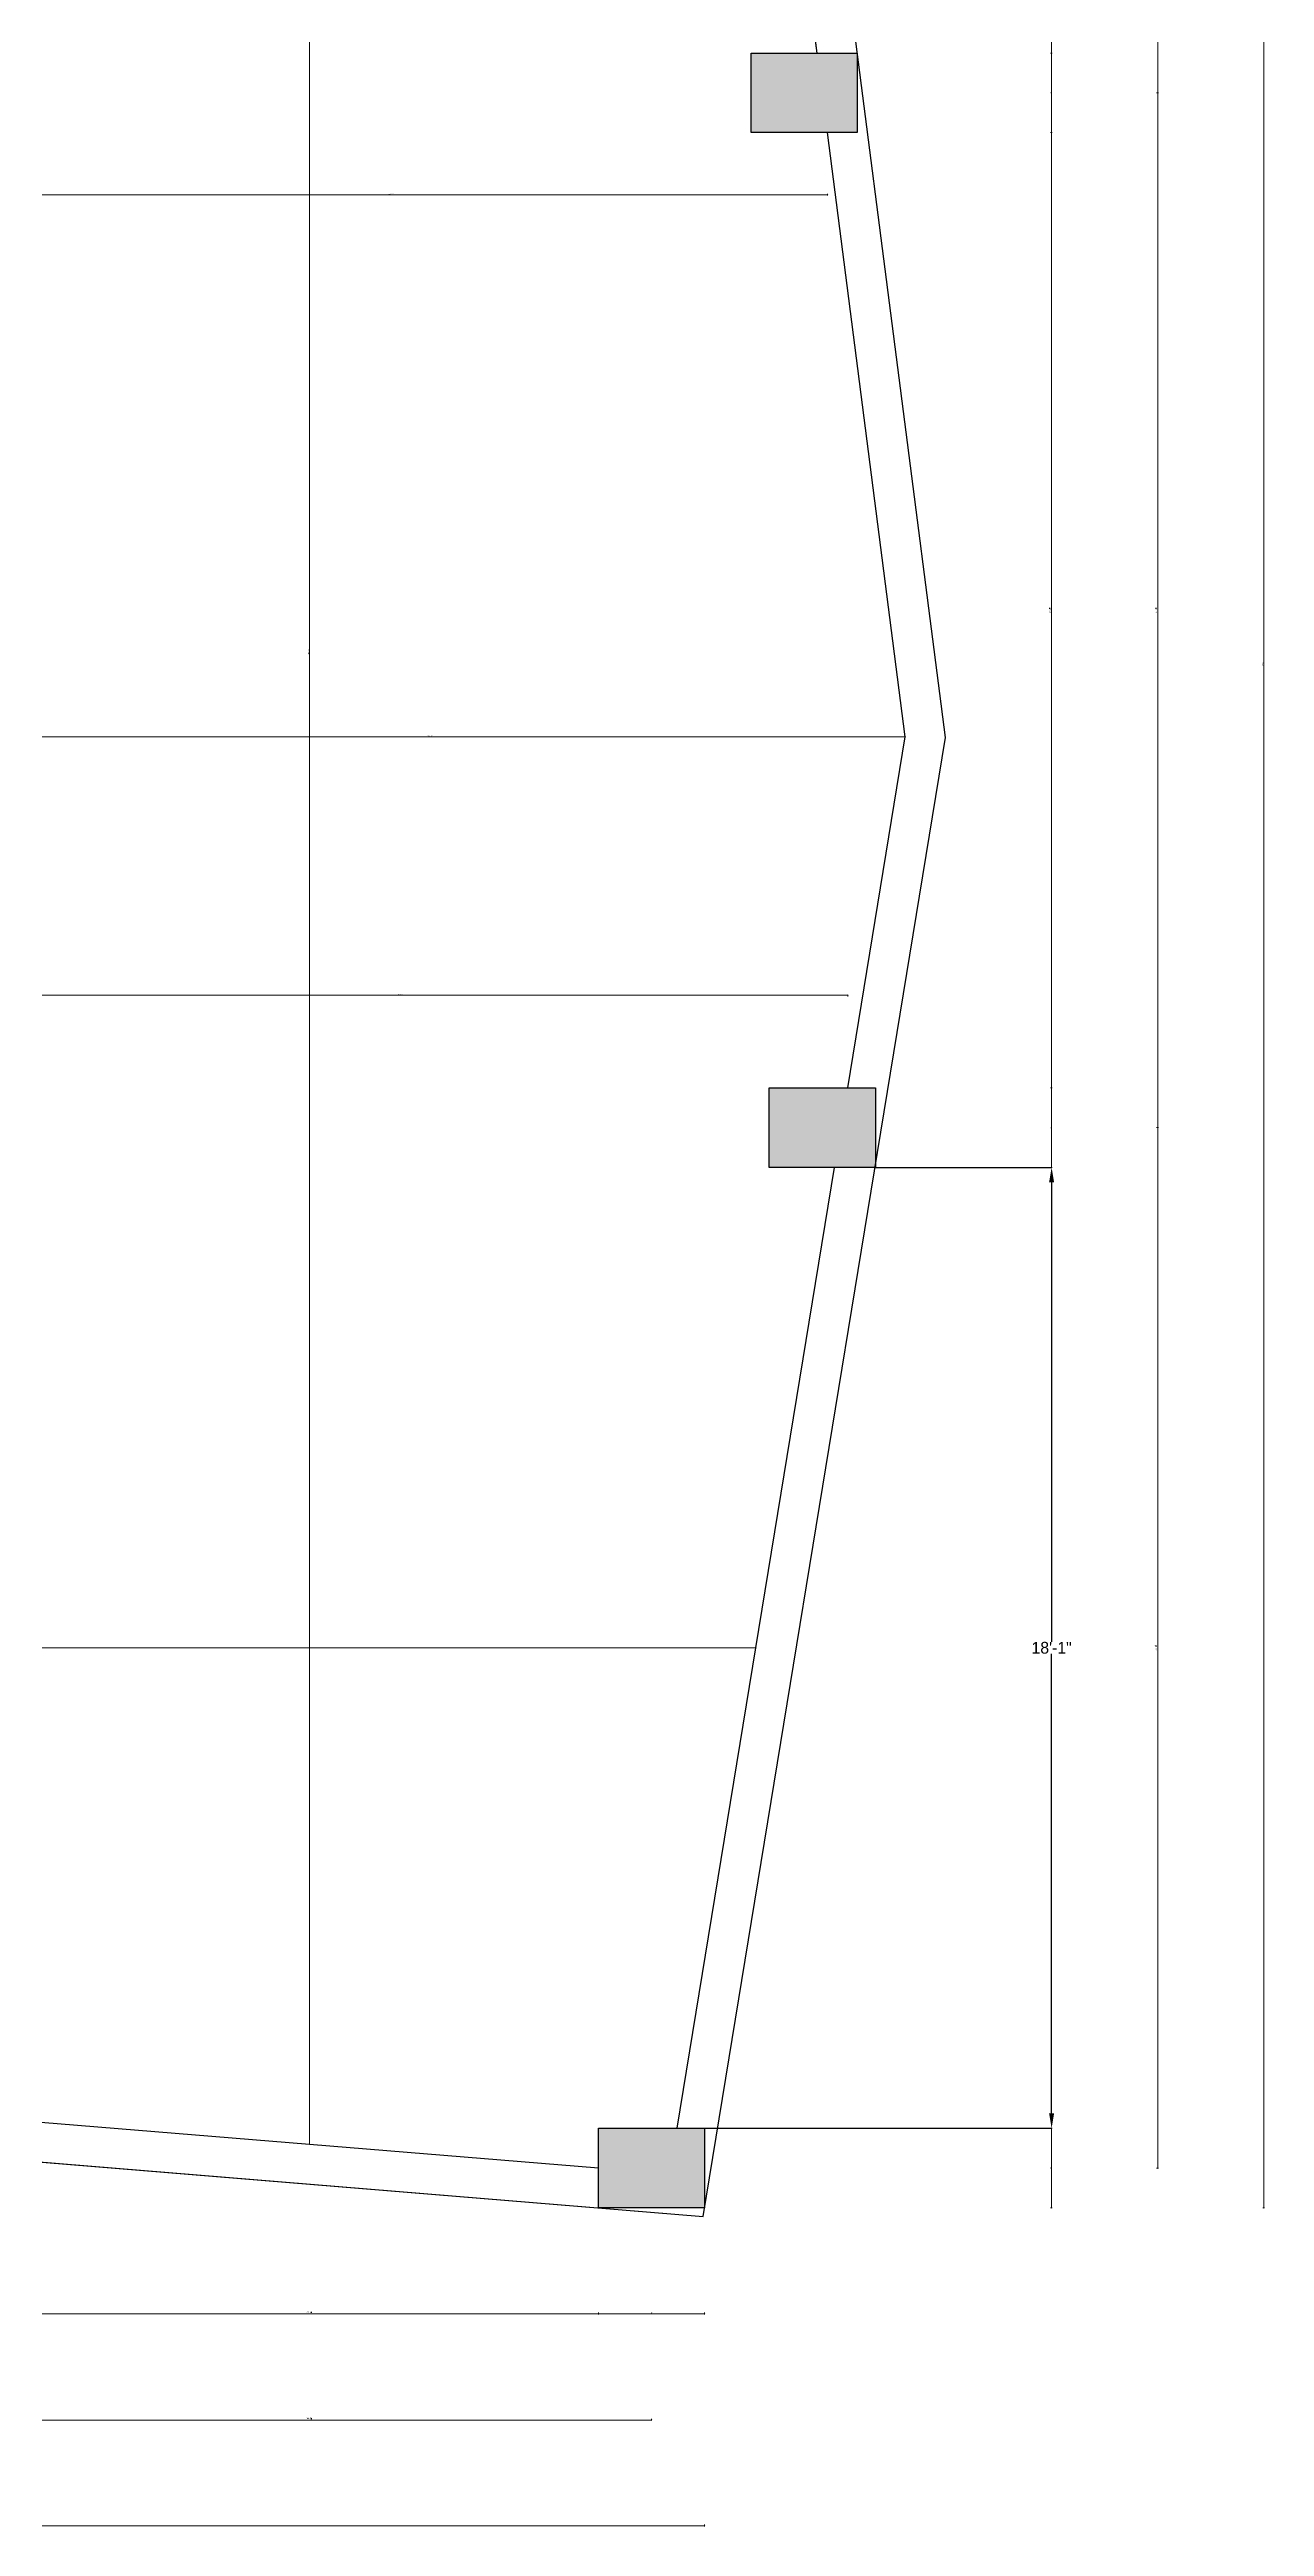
# Model space of a CAD drawing. Header units: inches. Extents: x -301229 to 1083107, y -854236 to 21026.
# Drawn here: x -169139 to -160898, y -617051 to -600243 of the extents above; entities that cross this region are included whole.
import ezdxf

# ---------------------------------------------------------------- set-up
doc = ezdxf.new("R2010")
doc.units = ezdxf.units.IN
doc.header["$MEASUREMENT"] = 0
doc.layers.add('wall', color=10, linetype='Continuous', lineweight=30)
doc.dimstyles.new('30 scale', dxfattribs={"dimtxt": 80, "dimasz": 100, "dimexe": 0.18, "dimexo": 0.0625, "dimgap": 0.09, "dimtad": 0, "dimtih": 1, "dimtoh": 1, "dimdec": 0, "dimlfac": 0.0333, "dimzin": 0, "dimdsep": 46, "dimlunit": 4, "dimtxsty": 'Standard', "dimcen": 0.09, "dimadec": 0, "dimazin": 0, "dimtfac": 1, "dimtdec": 0, "dimtofl": 0, "dimtmove": 0, "dimatfit": 3, "dimfxl": 1, "dimtolj": 1, "dimtzin": 0, "dimarcsym": 0})
doc.dimstyles.new('Copy of Standard', dxfattribs={"dimtxt": 8, "dimasz": 5, "dimexe": 4, "dimexo": 0.0625, "dimgap": 1.5, "dimtad": 1, "dimdec": 1, "dimzin": 0, "dimdsep": 46, "dimlunit": 4, "dimtxsty": 'Standard', "dimblk": 'OBLIQUE', "dimcen": 0.09, "dimclrd": 1, "dimclre": 1, "dimclrt": 3, "dimadec": 0, "dimazin": 0, "dimtfac": 1, "dimtdec": 1, "dimtix": 1, "dimtofl": 0, "dimtmove": 1, "dimatfit": 3, "dimfxl": 8, "dimfxlon": 1, "dimtolj": 1, "dimtzin": 0, "dimlwd": 15, "dimlwe": 15, "dimarcsym": 0})

# ---------------------------------------------------------------- blocks, each defined once
blk = doc.blocks.new('_Oblique')
at = {"color": 0, "linetype": 'ByBlock', "lineweight": -2}
blk.add_line((-0.5, -0.5), (0.5, 0.5), dxfattribs=at)
blk = doc.blocks.new('*D1509')
at = {"layer": 'Defpoints', "color": 0, "transparency": 16777216}
for p in [(-169786, -600807), (-163863, -600807), (-169786, -601229)]:
    blk.add_point(p, dxfattribs=at)
at = {"layer": 'wall', "color": 1, "lineweight": 15, "transparency": 16777216}
for p, q in [((-169786, -601221), (-169786, -601233)), ((-163863, -601229), (-169786, -601229)), ((-163863, -601221), (-163863, -601233))]:
    blk.add_line(p, q, dxfattribs=at)
at = {"layer": 'wall', "color": 1, "lineweight": 15, "transparency": 16777216, "xscale": 5, "yscale": 5, "zscale": 5, "rotation": 180}
blk.add_blockref('_Oblique', (-169786, -601229), dxfattribs=at)
at = {"layer": 'wall', "color": 1, "lineweight": 15, "transparency": 16777216, "xscale": 5, "yscale": 5, "zscale": 5}
blk.add_blockref('_Oblique', (-163863, -601229), dxfattribs=at)
at = {"layer": 'wall', "color": 3, "transparency": 16777216, "insert": (-166824, -601224), "char_height": 8, "attachment_point": 5}
blk.add_mtext('\\A1;493\'-7"', dxfattribs=at)
blk = doc.blocks.new('*D1510')
at = {"layer": 'Defpoints', "color": 0, "transparency": 16777216}
for p in [(-169786, -604906), (-169786, -604906), (-163335, -604906)]:
    blk.add_point(p, dxfattribs=at)
at = {"layer": 'wall', "color": 1, "lineweight": 15, "transparency": 16777216}
for p, q in [((-169786, -604906), (-169786, -604902)), ((-163335, -604906), (-169786, -604906)), ((-163335, -604906), (-163335, -604902))]:
    blk.add_line(p, q, dxfattribs=at)
at = {"layer": 'wall', "color": 1, "lineweight": 15, "transparency": 16777216, "xscale": 5, "yscale": 5, "zscale": 5, "rotation": 180}
blk.add_blockref('_Oblique', (-169786, -604906), dxfattribs=at)
at = {"layer": 'wall', "color": 1, "lineweight": 15, "transparency": 16777216, "xscale": 5, "yscale": 5, "zscale": 5}
blk.add_blockref('_Oblique', (-163335, -604906), dxfattribs=at)
at = {"layer": 'wall', "color": 3, "transparency": 16777216, "insert": (-166560, -604901), "char_height": 8, "attachment_point": 5}
blk.add_mtext('\\A1;537\'-7"', dxfattribs=at)
blk = doc.blocks.new('*D1511')
at = {"layer": 'Defpoints', "color": 0, "transparency": 16777216}
for p in [(-169786, -606661), (-169786, -607289), (-163725, -607289)]:
    blk.add_point(p, dxfattribs=at)
at = {"layer": 'wall', "color": 1, "lineweight": 15, "transparency": 16777216}
for p, q in [((-169786, -606669), (-169786, -606657)), ((-163725, -606661), (-169786, -606661)), ((-163725, -606669), (-163725, -606657))]:
    blk.add_line(p, q, dxfattribs=at)
at = {"layer": 'wall', "color": 1, "lineweight": 15, "transparency": 16777216, "xscale": 5, "yscale": 5, "zscale": 5, "rotation": 180}
blk.add_blockref('_Oblique', (-169786, -606661), dxfattribs=at)
at = {"layer": 'wall', "color": 1, "lineweight": 15, "transparency": 16777216, "xscale": 5, "yscale": 5, "zscale": 5}
blk.add_blockref('_Oblique', (-163725, -606661), dxfattribs=at)
at = {"layer": 'wall', "color": 3, "transparency": 16777216, "insert": (-166756, -606656), "char_height": 8, "attachment_point": 5}
blk.add_mtext('\\A1;505\'-1"', dxfattribs=at)
blk = doc.blocks.new('*D1512')
at = {"layer": 'Defpoints', "color": 0, "transparency": 16777216}
for p in [(-167376, -594207), (-167376, -594207), (-167376, -614457)]:
    blk.add_point(p, dxfattribs=at)
at = {"layer": 'wall', "color": 1, "lineweight": 15, "transparency": 16777216}
for p, q in [((-167376, -594207), (-167380, -594207)), ((-167376, -614457), (-167376, -594207)), ((-167376, -614457), (-167380, -614457))]:
    blk.add_line(p, q, dxfattribs=at)
at = {"layer": 'wall', "color": 1, "lineweight": 15, "transparency": 16777216, "xscale": 5, "yscale": 5, "zscale": 5}
for p, rotation in [((-167376, -594207), 90), ((-167376, -614457), 270)]:
    blk.add_blockref('_Oblique', p, dxfattribs=dict(at, rotation=rotation))
at = {"layer": 'wall', "color": 3, "transparency": 16777216, "insert": (-167382, -604332), "char_height": 8, "attachment_point": 5, "rotation": 90}
blk.add_mtext('\\A1;1687\'-6"', dxfattribs=at)
blk = doc.blocks.new('*D1514')
at = {"layer": 'Defpoints', "color": 0, "transparency": 16777216}
for p in [(-176986, -611089), (-176986, -611089), (-164348, -611089)]:
    blk.add_point(p, dxfattribs=at)
at = {"layer": 'wall', "color": 1, "lineweight": 15, "transparency": 16777216}
for p, q in [((-176986, -611089), (-176986, -611085)), ((-164348, -611089), (-176986, -611089)), ((-164348, -611089), (-164348, -611085))]:
    blk.add_line(p, q, dxfattribs=at)
at = {"layer": 'wall', "color": 1, "lineweight": 15, "transparency": 16777216, "xscale": 5, "yscale": 5, "zscale": 5, "rotation": 180}
blk.add_blockref('_Oblique', (-176986, -611089), dxfattribs=at)
at = {"layer": 'wall', "color": 1, "lineweight": 15, "transparency": 16777216, "xscale": 5, "yscale": 5, "zscale": 5}
blk.add_blockref('_Oblique', (-164348, -611089), dxfattribs=at)
at = {"layer": 'wall', "color": 3, "transparency": 16777216, "insert": (-170667, -611078), "char_height": 8, "attachment_point": 5}
blk.add_mtext('\\A1;1053\'-2{\\H1x;\\S1/2;}"', dxfattribs=at)
blk = doc.blocks.new('*D1460')
at = {"layer": 'Defpoints', "color": 0, "transparency": 16777216}
for p in [(-165416, -614889), (-164696, -614889), (-164696, -615608)]:
    blk.add_point(p, dxfattribs=at)
at = {"layer": 'wall', "color": 1, "lineweight": 15, "transparency": 16777216}
for p, q in [((-165416, -615600), (-165416, -615612)), ((-165416, -615608), (-164696, -615608)), ((-164696, -615600), (-164696, -615612))]:
    blk.add_line(p, q, dxfattribs=at)
at = {"layer": 'wall', "color": 1, "lineweight": 15, "transparency": 16777216, "xscale": 5, "yscale": 5, "zscale": 5, "rotation": 180}
blk.add_blockref('_Oblique', (-165416, -615608), dxfattribs=at)
at = {"layer": 'wall', "color": 1, "lineweight": 15, "transparency": 16777216, "xscale": 5, "yscale": 5, "zscale": 5}
blk.add_blockref('_Oblique', (-164696, -615608), dxfattribs=at)
at = {"layer": 'wall', "color": 3, "transparency": 16777216, "insert": (-165056, -615602), "char_height": 8, "attachment_point": 5}
blk.add_mtext("\\A1;60'", dxfattribs=at)
blk = doc.blocks.new('*D1461')
at = {"layer": 'Defpoints', "color": 0, "transparency": 16777216}
for p in [(-169696, -614522), (-165056, -614889), (-165056, -616329)]:
    blk.add_point(p, dxfattribs=at)
at = {"layer": 'wall', "color": 1, "lineweight": 15, "transparency": 16777216}
for p, q in [((-169696, -616321), (-169696, -616333)), ((-169696, -616329), (-165056, -616329)), ((-165056, -616321), (-165056, -616333))]:
    blk.add_line(p, q, dxfattribs=at)
at = {"layer": 'wall', "color": 1, "lineweight": 15, "transparency": 16777216, "xscale": 5, "yscale": 5, "zscale": 5, "rotation": 180}
blk.add_blockref('_Oblique', (-169696, -616329), dxfattribs=at)
at = {"layer": 'wall', "color": 1, "lineweight": 15, "transparency": 16777216, "xscale": 5, "yscale": 5, "zscale": 5}
blk.add_blockref('_Oblique', (-165056, -616329), dxfattribs=at)
at = {"layer": 'wall', "color": 3, "transparency": 16777216, "insert": (-167376, -616318), "char_height": 8, "attachment_point": 5}
blk.add_mtext('\\A1;386\'-7{\\H1x;\\S1/2;}"', dxfattribs=at)
blk = doc.blocks.new('*D1463')
at = {"layer": 'Defpoints', "color": 0, "transparency": 16777216}
for p in [(-169336, -614522), (-165416, -614889), (-169336, -615608)]:
    blk.add_point(p, dxfattribs=at)
at = {"layer": 'wall', "color": 1, "lineweight": 15, "transparency": 16777216}
for p, q in [((-169336, -615600), (-169336, -615612)), ((-165416, -615608), (-169336, -615608)), ((-165416, -615600), (-165416, -615612))]:
    blk.add_line(p, q, dxfattribs=at)
at = {"layer": 'wall', "color": 1, "lineweight": 15, "transparency": 16777216, "xscale": 5, "yscale": 5, "zscale": 5, "rotation": 180}
blk.add_blockref('_Oblique', (-169336, -615608), dxfattribs=at)
at = {"layer": 'wall', "color": 1, "lineweight": 15, "transparency": 16777216, "xscale": 5, "yscale": 5, "zscale": 5}
blk.add_blockref('_Oblique', (-165416, -615608), dxfattribs=at)
at = {"layer": 'wall', "color": 3, "transparency": 16777216, "insert": (-167376, -615597), "char_height": 8, "attachment_point": 5}
blk.add_mtext('\\A1;326\'-7{\\H1x;\\S1/2;}"', dxfattribs=at)
blk = doc.blocks.new('*D1469')
at = {"layer": 'Defpoints', "color": 0, "transparency": 16777216}
for p in [(-164476, -594477), (-163660, -600267), (-162342, -600267)]:
    blk.add_point(p, dxfattribs=at)
at = {"layer": 'wall', "color": 1, "lineweight": 15, "transparency": 16777216}
for p, q in [((-162350, -594477), (-162338, -594477)), ((-162342, -594477), (-162342, -600267)), ((-162350, -600267), (-162338, -600267))]:
    blk.add_line(p, q, dxfattribs=at)
at = {"layer": 'wall', "color": 1, "lineweight": 15, "transparency": 16777216, "xscale": 5, "yscale": 5, "zscale": 5}
for p, rotation in [((-162342, -594477), 90), ((-162342, -600267), 270)]:
    blk.add_blockref('_Oblique', p, dxfattribs=dict(at, rotation=rotation))
at = {"layer": 'wall', "color": 3, "transparency": 16777216, "insert": (-162347, -597372), "char_height": 8, "attachment_point": 5, "rotation": 90}
blk.add_mtext('\\A1;482\'-6"', dxfattribs=at)
blk = doc.blocks.new('*D1470')
at = {"layer": 'Defpoints', "color": 0, "transparency": 16777216}
for p in [(-163660, -600267), (-163660, -600807), (-162342, -600807)]:
    blk.add_point(p, dxfattribs=at)
at = {"layer": 'wall', "color": 1, "lineweight": 15, "transparency": 16777216}
for p, q in [((-162350, -600267), (-162338, -600267)), ((-162342, -600267), (-162342, -600807)), ((-162350, -600807), (-162338, -600807))]:
    blk.add_line(p, q, dxfattribs=at)
at = {"layer": 'wall', "color": 1, "lineweight": 15, "transparency": 16777216, "xscale": 5, "yscale": 5, "zscale": 5}
for p, rotation in [((-162342, -600267), 90), ((-162342, -600807), 270)]:
    blk.add_blockref('_Oblique', p, dxfattribs=dict(at, rotation=rotation))
at = {"layer": 'wall', "color": 3, "transparency": 16777216, "insert": (-162347, -600537), "char_height": 8, "attachment_point": 5, "rotation": 90}
blk.add_mtext("\\A1;45'", dxfattribs=at)
blk = doc.blocks.new('*D1471')
at = {"layer": 'Defpoints', "color": 0, "transparency": 16777216}
for p in [(-163660, -600807), (-163537, -607289), (-162342, -607289)]:
    blk.add_point(p, dxfattribs=at)
at = {"layer": 'wall', "color": 1, "lineweight": 15, "transparency": 16777216}
for p, q in [((-162350, -600807), (-162338, -600807)), ((-162342, -600807), (-162342, -607289)), ((-162350, -607289), (-162338, -607289))]:
    blk.add_line(p, q, dxfattribs=at)
at = {"layer": 'wall', "color": 1, "lineweight": 15, "transparency": 16777216, "xscale": 5, "yscale": 5, "zscale": 5}
for p, rotation in [((-162342, -600807), 90), ((-162342, -607289), 270)]:
    blk.add_blockref('_Oblique', p, dxfattribs=dict(at, rotation=rotation))
at = {"layer": 'wall', "color": 3, "transparency": 16777216, "insert": (-162353, -604048), "char_height": 8, "attachment_point": 5, "rotation": 90}
blk.add_mtext('\\A1;540\'-2{\\H1x;\\S1/2;}"', dxfattribs=at)
blk = doc.blocks.new('*D1472')
at = {"layer": 'Defpoints', "color": 0, "transparency": 16777216}
for p in [(-163537, -607289), (-163537, -607829), (-162342, -607829)]:
    blk.add_point(p, dxfattribs=at)
at = {"layer": 'wall', "color": 1, "lineweight": 15, "transparency": 16777216}
for p, q in [((-162350, -607289), (-162338, -607289)), ((-162342, -607289), (-162342, -607829)), ((-162350, -607829), (-162338, -607829))]:
    blk.add_line(p, q, dxfattribs=at)
at = {"layer": 'wall', "color": 1, "lineweight": 15, "transparency": 16777216, "xscale": 5, "yscale": 5, "zscale": 5}
for p, rotation in [((-162342, -607289), 90), ((-162342, -607829), 270)]:
    blk.add_blockref('_Oblique', p, dxfattribs=dict(at, rotation=rotation))
at = {"layer": 'wall', "color": 3, "transparency": 16777216, "insert": (-162347, -607559), "char_height": 8, "attachment_point": 5, "rotation": 90}
blk.add_mtext("\\A1;45'", dxfattribs=at)
blk = doc.blocks.new('*D1473')
at = {"layer": 'Defpoints', "color": 0, "transparency": 16777216}
for p in [(-163537, -607829), (-164696, -614349), (-162342, -614349)]:
    blk.add_point(p, dxfattribs=at)
at = {"layer": 'wall', "color": 0, "lineweight": -2, "transparency": 16777216}
for p, q in [((-163537, -607829), (-162342, -607829)), ((-162342, -607929), (-162342, -611049)), ((-162342, -614249), (-162342, -611129)), ((-164696, -614349), (-162342, -614349))]:
    blk.add_line(p, q, dxfattribs=at)
at = {"layer": 'wall', "color": 0, "transparency": 16777216}
for points in [[(-162359, -607929), (-162325, -607929), (-162342, -607829)], [(-162359, -614249), (-162325, -614249), (-162342, -614349)]]:
    blk.add_solid(points, dxfattribs=at)
at = {"layer": 'wall', "color": 0, "transparency": 16777216, "insert": (-162342, -611089), "char_height": 80, "attachment_point": 5}
blk.add_mtext('\\A1;18\'-1"', dxfattribs=at)
blk = doc.blocks.new('*D1474')
at = {"layer": 'Defpoints', "color": 0, "transparency": 16777216}
for p in [(-164696, -614349), (-164696, -614889), (-162342, -614889)]:
    blk.add_point(p, dxfattribs=at)
at = {"layer": 'wall', "color": 1, "lineweight": 15, "transparency": 16777216}
for p, q in [((-162350, -614349), (-162338, -614349)), ((-162342, -614349), (-162342, -614889)), ((-162350, -614889), (-162338, -614889))]:
    blk.add_line(p, q, dxfattribs=at)
at = {"layer": 'wall', "color": 1, "lineweight": 15, "transparency": 16777216, "xscale": 5, "yscale": 5, "zscale": 5}
for p, rotation in [((-162342, -614349), 90), ((-162342, -614889), 270)]:
    blk.add_blockref('_Oblique', p, dxfattribs=dict(at, rotation=rotation))
at = {"layer": 'wall', "color": 3, "transparency": 16777216, "insert": (-162347, -614619), "char_height": 8, "attachment_point": 5, "rotation": 90}
blk.add_mtext("\\A1;45'", dxfattribs=at)
blk = doc.blocks.new('*D1475')
at = {"layer": 'Defpoints', "color": 0, "transparency": 16777216}
for p in [(-164476, -594207), (-163660, -600537), (-161622, -600537)]:
    blk.add_point(p, dxfattribs=at)
at = {"layer": 'wall', "color": 1, "lineweight": 15, "transparency": 16777216}
for p, q in [((-161630, -594207), (-161618, -594207)), ((-161622, -594207), (-161622, -600537)), ((-161630, -600537), (-161618, -600537))]:
    blk.add_line(p, q, dxfattribs=at)
at = {"layer": 'wall', "color": 1, "lineweight": 15, "transparency": 16777216, "xscale": 5, "yscale": 5, "zscale": 5}
for p, rotation in [((-161622, -594207), 90), ((-161622, -600537), 270)]:
    blk.add_blockref('_Oblique', p, dxfattribs=dict(at, rotation=rotation))
at = {"layer": 'wall', "color": 3, "transparency": 16777216, "insert": (-161627, -597372), "char_height": 8, "attachment_point": 5, "rotation": 90}
blk.add_mtext('\\A1;527\'-6"', dxfattribs=at)
blk = doc.blocks.new('*D1476')
at = {"layer": 'Defpoints', "color": 0, "transparency": 16777216}
for p in [(-163660, -600537), (-163537, -607559), (-161622, -607559)]:
    blk.add_point(p, dxfattribs=at)
at = {"layer": 'wall', "color": 1, "lineweight": 15, "transparency": 16777216}
for p, q in [((-161630, -600537), (-161618, -600537)), ((-161622, -600537), (-161622, -607559)), ((-161630, -607559), (-161618, -607559))]:
    blk.add_line(p, q, dxfattribs=at)
at = {"layer": 'wall', "color": 1, "lineweight": 15, "transparency": 16777216, "xscale": 5, "yscale": 5, "zscale": 5}
for p, rotation in [((-161622, -600537), 90), ((-161622, -607559), 270)]:
    blk.add_blockref('_Oblique', p, dxfattribs=dict(at, rotation=rotation))
at = {"layer": 'wall', "color": 3, "transparency": 16777216, "insert": (-161633, -604048), "char_height": 8, "attachment_point": 5, "rotation": 90}
blk.add_mtext('\\A1;585\'-2{\\H1x;\\S1/2;}"', dxfattribs=at)
blk = doc.blocks.new('*D1477')
at = {"layer": 'Defpoints', "color": 0, "transparency": 16777216}
for p in [(-163537, -607559), (-164696, -614619), (-161622, -614619)]:
    blk.add_point(p, dxfattribs=at)
at = {"layer": 'wall', "color": 1, "lineweight": 15, "transparency": 16777216}
for p, q in [((-161630, -607559), (-161618, -607559)), ((-161622, -607559), (-161622, -614619)), ((-161630, -614619), (-161618, -614619))]:
    blk.add_line(p, q, dxfattribs=at)
at = {"layer": 'wall', "color": 1, "lineweight": 15, "transparency": 16777216, "xscale": 5, "yscale": 5, "zscale": 5}
for p, rotation in [((-161622, -607559), 90), ((-161622, -614619), 270)]:
    blk.add_blockref('_Oblique', p, dxfattribs=dict(at, rotation=rotation))
at = {"layer": 'wall', "color": 3, "transparency": 16777216, "insert": (-161633, -611089), "char_height": 8, "attachment_point": 5, "rotation": 90}
blk.add_mtext('\\A1;588\'-3{\\H1x;\\S1/2;}"', dxfattribs=at)
blk = doc.blocks.new('*D1478')
at = {"layer": 'Defpoints', "color": 0, "transparency": 16777216}
for p in [(-162342, -593937), (-162342, -614889), (-160902, -614889)]:
    blk.add_point(p, dxfattribs=at)
at = {"layer": 'wall', "color": 1, "lineweight": 15, "transparency": 16777216}
for p, q in [((-160910, -593937), (-160898, -593937)), ((-160902, -593937), (-160902, -614889)), ((-160910, -614889), (-160898, -614889))]:
    blk.add_line(p, q, dxfattribs=at)
at = {"layer": 'wall', "color": 1, "lineweight": 15, "transparency": 16777216, "xscale": 5, "yscale": 5, "zscale": 5}
for p, rotation in [((-160902, -593937), 90), ((-160902, -614889), 270)]:
    blk.add_blockref('_Oblique', p, dxfattribs=dict(at, rotation=rotation))
at = {"layer": 'wall', "color": 3, "transparency": 16777216, "insert": (-160908, -604413), "char_height": 8, "attachment_point": 5, "rotation": 90}
blk.add_mtext("\\A1;1746'", dxfattribs=at)
blk = doc.blocks.new('*D1479')
at = {"layer": 'Defpoints', "color": 0, "transparency": 16777216}
for p in [(-178696, -615608), (-164696, -615608), (-164696, -617047)]:
    blk.add_point(p, dxfattribs=at)
at = {"layer": 'wall', "color": 1, "lineweight": 15, "transparency": 16777216}
for p, q in [((-178696, -617039), (-178696, -617051)), ((-164696, -617039), (-164696, -617051)), ((-178696, -617047), (-164696, -617047))]:
    blk.add_line(p, q, dxfattribs=at)
at = {"layer": 'wall', "color": 1, "lineweight": 15, "transparency": 16777216, "xscale": 5, "yscale": 5, "zscale": 5, "rotation": 180}
blk.add_blockref('_Oblique', (-178696, -617047), dxfattribs=at)
at = {"layer": 'wall', "color": 1, "lineweight": 15, "transparency": 16777216, "xscale": 5, "yscale": 5, "zscale": 5}
blk.add_blockref('_Oblique', (-164696, -617047), dxfattribs=at)
at = {"layer": 'wall', "color": 3, "transparency": 16777216, "insert": (-171696, -617037), "char_height": 8, "attachment_point": 5}
blk.add_mtext('\\A1;1166\'-7{\\H1x;\\S1/2;}"', dxfattribs=at)
blk = doc.blocks.new('*D1488')
at = {"layer": 'Defpoints', "color": 0, "transparency": 16777216}
for p in [(-177256, -613915), (-189886, -614947), (-164706, -614947)]:
    blk.add_point(p, dxfattribs=at)
at = {"layer": 'wall', "color": 1, "lineweight": 15, "transparency": 16777216}
for p, q in [((-189878, -613915), (-189890, -613915)), ((-189886, -613915), (-189886, -614947)), ((-189878, -614947), (-189890, -614947))]:
    blk.add_line(p, q, dxfattribs=at)
at = {"layer": 'wall', "color": 1, "lineweight": 15, "transparency": 16777216, "xscale": 5, "yscale": 5, "zscale": 5}
for p, rotation in [((-189886, -613915), 90), ((-189886, -614947), 270)]:
    blk.add_blockref('_Oblique', p, dxfattribs=dict(at, rotation=rotation))
at = {"layer": 'wall', "color": 3, "transparency": 16777216, "insert": (-189897, -614431), "char_height": 8, "attachment_point": 5, "rotation": 90}
blk.add_mtext('\\A1;86\'-0{\\H1x;\\S1/2;}"', dxfattribs=at)

msp = doc.modelspace()

# ---------------------------------------------------------------- hatches: boundary and pattern name
at = {"layer": 'wall'}
for points in [[(-163660.29, -600806.74), (-163660.29, -600266.74), (-164380.29, -600266.74), (-164380.29, -600806.74)], [(-163537.5, -607829.17), (-163537.5, -607289.17), (-164257.5, -607289.17), (-164257.5, -607829.17)], [(-164696.3, -614888.73), (-164696.3, -614348.73), (-165416.3, -614348.73), (-165416.3, -614888.73)]]:
    msp.add_hatch(color=2, dxfattribs=at).paths.add_polyline_path(points)

# ---------------------------------------------------------------- linework, layer by layer
for p, q in [((-163061.92, -604910.68), (-164475.9, -593936.74)), ((-163932.52, -600266.74), (-164678.56, -594476.74)), ((-163334.75, -604906.01), (-163862.94, -600806.74)), ((-164705.87, -614947.17), (-163061.92, -604910.68)), ((-163725.11, -607289.17), (-163334.75, -604906.01)), ((-164881.45, -614348.73), (-163813.56, -607829.17)), ((-177255.9, -613914.87), (-164705.87, -614947.17)), ((-169335.9, -614295.41), (-165416.3, -614617.82))]:
    msp.add_line(p, q, dxfattribs=at)
at = {"layer": 'wall', "color": 5, "lineweight": 0}
msp.add_lwpolyline([(-186765.9, -593936.74), (-186765.9, -600806.74), (-170055.9, -600806.74), (-170055.9, -607289.17), (-177255.9, -607289.17), (-177255.9, -613914.87), (-164705.87, -614947.17), (-163061.92, -604910.68), (-164475.9, -593936.74), (-186765.9, -593936.74)], dxfattribs=at)
at = {"layer": 'wall', "color": 6, "lineweight": 0}
msp.add_lwpolyline([(-169335.9, -614295.41), (-165416.3, -614617.82), (-165416.3, -614348.73), (-164881.44, -614348.73), (-163813.55, -607829.17), (-164257.5, -607829.17), (-164257.5, -607289.17), (-163725.1, -607289.17), (-163334.75, -604906.01), (-163862.94, -600806.74), (-164380.28, -600806.74), (-164380.28, -600266.74), (-163932.51, -600266.74), (-164678.55, -594476.74)], dxfattribs=at)
at = {"layer": 'wall'}
for points in [[(-164380.29, -600266.74), (-163660.29, -600266.74), (-163660.29, -600806.74), (-164380.29, -600806.74), (-164380.29, -600266.74)], [(-164257.5, -607289.17), (-163537.5, -607289.17), (-163537.5, -607829.17), (-164257.5, -607829.17), (-164257.5, -607289.17)], [(-165416.3, -614348.73), (-164696.3, -614348.73), (-164696.3, -614888.73), (-165416.3, -614888.73), (-165416.3, -614348.73)]]:
    msp.add_lwpolyline(points, dxfattribs=at)

# ---------------------------------------------------------------- dimensions: what is measured, and where the dimension line sits
for base, p1, p2, dimstyle, picture, middle in [((-160902.41, -614888.73), (-162341.91, -593936.74), (-162341.91, -614888.73), 'Copy of Standard', '*D1478', (-160907.91, -604412.74)), ((-167376.1, -594206.74), (-167376.1, -614456.61), (-167376.1, -594206.74), 'Copy of Standard', '*D1512', (-167381.6, -604331.68)), ((-161621.91, -600536.74), (-164475.9, -594206.74), (-163660.28, -600536.74), 'Copy of Standard', '*D1475', (-161627.41, -597371.74)), ((-162341.91, -600266.74), (-164475.9, -594476.74), (-163660.28, -600266.74), 'Copy of Standard', '*D1469', (-162347.41, -597371.74)), ((-162341.91, -600806.74), (-163660.28, -600266.74), (-163660.28, -600806.74), 'Copy of Standard', '*D1470', (-162347.41, -600536.74)), ((-161621.91, -607559.17), (-163660.28, -600536.74), (-163537.5, -607559.17), 'Copy of Standard', '*D1476', (-161632.75, -604047.95)), ((-162341.91, -607289.17), (-163660.28, -600806.74), (-163537.5, -607289.17), 'Copy of Standard', '*D1471', (-162352.75, -604047.95)), ((-162341.91, -607829.17), (-163537.5, -607289.17), (-163537.5, -607829.17), 'Copy of Standard', '*D1472', (-162347.41, -607559.17)), ((-161621.91, -614618.73), (-163537.5, -607559.17), (-164696.3, -614618.73), 'Copy of Standard', '*D1477', (-161632.75, -611088.95)), ((-162341.91, -614348.73), (-163537.5, -607829.17), (-164696.3, -614348.73), '30 scale', '*D1473', (-162341.91, -611088.95)), ((-189885.9, -614947.17), (-177255.9, -613914.87), (-164705.87, -614947.17), 'Copy of Standard', '*D1488', (-189896.73, -614431.02)), ((-162341.91, -614888.73), (-164696.3, -614348.73), (-164696.3, -614888.73), 'Copy of Standard', '*D1474', (-162347.41, -614618.73))]:
    dim = msp.add_linear_dim(base=base, p1=p1, p2=p2, angle=90, dimstyle=dimstyle, dxfattribs=at)
    dim.commit()
    dim.dimension.update_dxf_attribs({"geometry": picture, "text_midpoint": middle})
for base, p1, p2, picture, middle in [((-169785.9, -601229.27), (-163862.94, -600806.74), (-169785.9, -600806.74), '*D1509', (-166824.42, -601223.77)), ((-169785.9016, -604906.0114), (-163334.7533, -604906.0114), (-169785.9016, -604906.0114), '*D1510', (-166560.3274, -604900.5114)), ((-169785.9, -606661.4), (-163725.11, -607289.17), (-169785.9, -607289.17), '*D1511', (-166755.51, -606655.9)), ((-176985.9, -611088.95), (-164347.5, -611088.95), (-176985.9, -611088.95), '*D1514', (-170666.7, -611078.11)), ((-165056.3, -616328.73), (-169695.9, -614521.91), (-165056.3, -614888.73), '*D1461', (-167376.1, -616317.9)), ((-169335.9, -615607.93), (-165416.3, -614888.73), (-169335.9, -614521.91), '*D1463', (-167376.1, -615597.1)), ((-164696.3, -615607.93), (-165416.3, -614888.73), (-164696.3, -614888.73), '*D1460', (-165056.3, -615602.43)), ((-164696.3, -617047.39), (-178695.9, -615607.93), (-164696.3, -615607.93), '*D1479', (-171696.1, -617036.56))]:
    dim = msp.add_linear_dim(base=base, p1=p1, p2=p2, dimstyle='Copy of Standard', dxfattribs=at)
    dim.commit()
    dim.dimension.update_dxf_attribs({"geometry": picture, "text_midpoint": middle})

doc.saveas('drawing.dxf')
